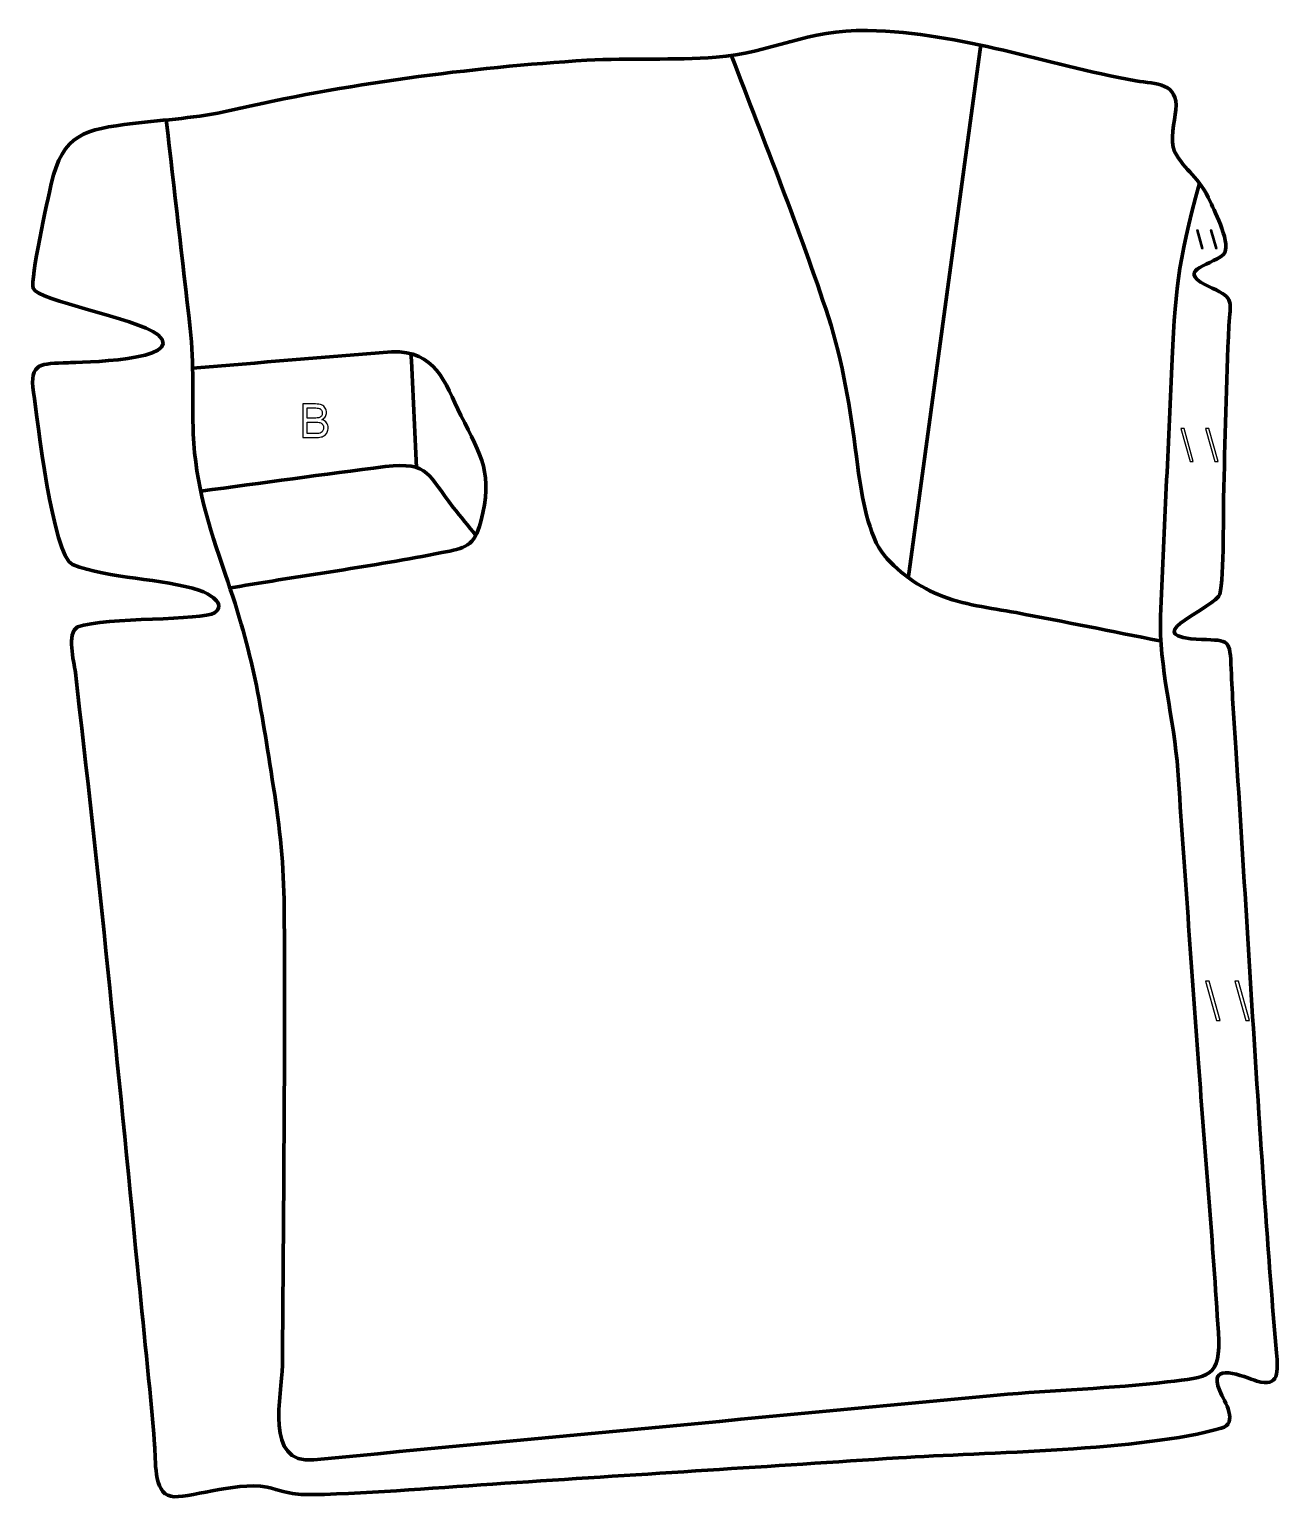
# Model space of a CAD drawing. Header units: millimetres. Extents: x -836 to -159, y 48 to 844.
import ezdxf

# ---------------------------------------------------------------- set-up
doc = ezdxf.new("R2010")
doc.units = ezdxf.units.MM
doc.header["$MEASUREMENT"] = 0
doc.layers.add('layer 2', color=7, linetype='Continuous')
doc.layers.add('layer 3', color=7, linetype='Continuous')

msp = doc.modelspace()

# ---------------------------------------------------------------- linework, layer by layer
at = {"layer": 'layer 2', "color": 142, "lineweight": 158}
msp.add_open_spline([(-320.5503, 836.138), (-320.5503, 836.138), (-359.8787, 546.7438), (-359.8787, 546.7438)], degree=3, dxfattribs=at)
for points, knots in [([(-455.4288, 829.9487), (-437.675, 783.1887), (-418.5537, 736.0371), (-403.0398, 688.5366), (-403.0398, 688.5366), (-395.0559, 664.0914), (-391.1196, 638.5395), (-387.8526, 613.1202), (-387.8526, 613.1202), (-385.9191, 598.0769), (-383.1694, 577.1835), (-375.741, 563.7591), (-375.741, 563.7591), (-368.5436, 552.6892), (-355.5776, 543.3564), (-343.5223, 538.2574), (-343.5223, 538.2574), (-329.7105, 532.632), (-315.8767, 531.2038), (-301.3702, 528.5201), (-301.3702, 528.5201), (-275.4137, 523.6455), (-249.5263, 518.3978), (-223.618, 513.2739)], [0, 0, 0, 0, 0.14285714, 0.14285714, 0.14285714, 0.14285714, 0.28571429, 0.28571429, 0.28571429, 0.28571429, 0.42857143, 0.42857143, 0.42857143, 0.42857143, 0.57142857, 0.57142857, 0.57142857, 0.57142857, 0.71428571, 0.71428571, 0.71428571, 0.71428571, 1, 1, 1, 1]), ([(-202.1632, 761.1362), (-214.2011, 716.1402), (-215.3251, 703.1172), (-217.1881, 657.7709), (-217.1881, 657.7709), (-218.9835, 614.07), (-221.5974, 570.2107), (-223.1804, 526.5541), (-223.1804, 526.5541), (-224.1579, 499.5962), (-215.7622, 470.8836), (-213.814, 443.0228), (-213.814, 443.0228), (-210.2239, 390.2123), (-206.4318, 337.3977), (-202.6189, 284.6023), (-202.6189, 284.6023), (-199.0999, 236.051), (-194.8338, 187.1879), (-191.8567, 138.6524), (-191.8567, 138.6524), (-190.3404, 113.9318), (-197.0247, 114.6009), (-219.6058, 111.9279), (-219.6058, 111.9279), (-249.6811, 108.3678), (-281.2468, 107.5907), (-311.6782, 104.7643), (-311.6782, 104.7643), (-435.003, 93.1389), (-558.3303, 81.5447), (-681.641, 69.7704), (-681.641, 69.7704), (-708.8898, 67.1679), (-698.8596, 104.7822), (-698.6628, 120.9372), (-698.6628, 120.9372), (-698.1257, 203.6403), (-697.1664, 286.3316), (-697.7053, 369.0384), (-697.7053, 369.0384), (-697.8556, 391.2131), (-700.0489, 412.0152), (-703.4805, 433.8876), (-703.4805, 433.8876), (-710.9399, 481.03), (-713.9187, 503.8115), (-729.6995, 549.6023), (-729.6995, 549.6023), (-738.6961, 575.7078), (-745.6045, 597.3511), (-746.9689, 625.2915), (-746.9689, 625.2915), (-747.6981, 644.4029), (-746.4592, 663.1979), (-748.5472, 682.3042), (-748.5472, 682.3042), (-752.887, 720.0195), (-757.2649, 757.7315), (-761.6213, 795.445)], [0, 0, 0, 0, 0.0625, 0.0625, 0.0625, 0.0625, 0.125, 0.125, 0.125, 0.125, 0.1875, 0.1875, 0.1875, 0.1875, 0.25, 0.25, 0.25, 0.25, 0.3125, 0.3125, 0.3125, 0.3125, 0.375, 0.375, 0.375, 0.375, 0.4375, 0.4375, 0.4375, 0.4375, 0.5, 0.5, 0.5, 0.5, 0.5625, 0.5625, 0.5625, 0.5625, 0.625, 0.625, 0.625, 0.625, 0.6875, 0.6875, 0.6875, 0.6875, 0.75, 0.75, 0.75, 0.75, 0.8125, 0.8125, 0.8125, 0.8125, 0.875, 0.875, 0.875, 0.875, 1, 1, 1, 1])]:
    msp.add_open_spline(points, degree=3, knots=knots, dxfattribs=at)
at = {"layer": 'layer 2', "color": 142}
for points, knots in [([(-200.973, 725.6542), (-200.973, 725.6542), (-203.7695, 735.6513), (-203.7695, 735.6513), (-203.7695, 735.6513), (-203.7695, 735.6513), (-202.8193, 735.6513), (-202.8193, 735.6513), (-202.8193, 735.6513), (-202.8193, 735.6513), (-200.0228, 725.6542), (-200.0228, 725.6542), (-200.0228, 725.6542), (-200.0228, 725.6542), (-200.973, 725.6542), (-200.973, 725.6542)], [0, 0, 0, 0, 0.2, 0.2, 0.2, 0.2, 0.4, 0.4, 0.4, 0.4, 0.6, 0.6, 0.6, 0.6, 1, 1, 1, 1]), ([(-193.4662, 725.6542), (-193.4662, 725.6542), (-196.2627, 735.6513), (-196.2627, 735.6513), (-196.2627, 735.6513), (-196.2627, 735.6513), (-195.3125, 735.6513), (-195.3125, 735.6513), (-195.3125, 735.6513), (-195.3125, 735.6513), (-192.516, 725.6542), (-192.516, 725.6542), (-192.516, 725.6542), (-192.516, 725.6542), (-193.4662, 725.6542), (-193.4662, 725.6542)], [0, 0, 0, 0, 0.2, 0.2, 0.2, 0.2, 0.4, 0.4, 0.4, 0.4, 0.6, 0.6, 0.6, 0.6, 1, 1, 1, 1]), ([(-687.6126, 623.3329), (-687.6126, 623.3329), (-687.6126, 641.5193), (-687.6126, 641.5193), (-687.6126, 641.5193), (-687.6126, 641.5193), (-680.7885, 641.5193), (-680.7885, 641.5193), (-680.7885, 641.5193), (-679.3999, 641.5193), (-678.2866, 641.3373), (-677.4441, 640.969), (-677.4441, 640.969), (-676.6059, 640.6007), (-675.9498, 640.0334), (-675.4756, 639.2672), (-675.4756, 639.2672), (-674.9973, 638.5052), (-674.7602, 637.7051), (-674.7602, 636.8669), (-674.7602, 636.8669), (-674.7602, 636.0922), (-674.9719, 635.3598), (-675.391, 634.674), (-675.391, 634.674), (-675.8101, 633.9882), (-676.4451, 633.4336), (-677.296, 633.0103), (-677.296, 633.0103), (-676.1953, 632.6886), (-675.3486, 632.1382), (-674.7602, 631.3593), (-674.7602, 631.3593), (-674.1675, 630.5846), (-673.8712, 629.666), (-673.8712, 628.6076), (-673.8712, 628.6076), (-673.8712, 627.7525), (-674.0532, 626.9609), (-674.4131, 626.2285), (-674.4131, 626.2285), (-674.7729, 625.4961), (-675.2174, 624.9331), (-675.7466, 624.5352), (-675.7466, 624.5352), (-676.2757, 624.1415), (-676.9404, 623.8409), (-677.7362, 623.6377), (-677.7362, 623.6377), (-678.5363, 623.4345), (-679.5142, 623.3329), (-680.6742, 623.3329), (-680.6742, 623.3329), (-680.6742, 623.3329), (-687.6126, 623.3329), (-687.6126, 623.3329)], [0, 0, 0, 0, 0.06666667, 0.06666667, 0.06666667, 0.06666667, 0.13333333, 0.13333333, 0.13333333, 0.13333333, 0.2, 0.2, 0.2, 0.2, 0.26666667, 0.26666667, 0.26666667, 0.26666667, 0.33333333, 0.33333333, 0.33333333, 0.33333333, 0.4, 0.4, 0.4, 0.4, 0.46666667, 0.46666667, 0.46666667, 0.46666667, 0.53333333, 0.53333333, 0.53333333, 0.53333333, 0.6, 0.6, 0.6, 0.6, 0.66666667, 0.66666667, 0.66666667, 0.66666667, 0.73333333, 0.73333333, 0.73333333, 0.73333333, 0.8, 0.8, 0.8, 0.8, 0.86666667, 0.86666667, 0.86666667, 0.86666667, 1, 1, 1, 1]), ([(-685.1996, 633.8739), (-685.1996, 633.8739), (-681.2668, 633.8739), (-681.2668, 633.8739), (-681.2668, 633.8739), (-680.2, 633.8739), (-679.4338, 633.9459), (-678.9724, 634.0856), (-678.9724, 634.0856), (-678.3585, 634.2676), (-677.8971, 634.5724), (-677.5881, 634.9957), (-677.5881, 634.9957), (-677.279, 635.4191), (-677.1224, 635.9482), (-677.1224, 636.5875), (-677.1224, 636.5875), (-677.1224, 637.1928), (-677.2663, 637.7262), (-677.5584, 638.1834), (-677.5584, 638.1834), (-677.8463, 638.6449), (-678.2612, 638.9624), (-678.7988, 639.1317), (-678.7988, 639.1317), (-679.3364, 639.301), (-680.2593, 639.3857), (-681.5632, 639.3857), (-681.5632, 639.3857), (-681.5632, 639.3857), (-685.1996, 639.3857), (-685.1996, 639.3857), (-685.1996, 639.3857), (-685.1996, 639.3857), (-685.1996, 633.8739), (-685.1996, 633.8739)], [0, 0, 0, 0, 0.1, 0.1, 0.1, 0.1, 0.2, 0.2, 0.2, 0.2, 0.3, 0.3, 0.3, 0.3, 0.4, 0.4, 0.4, 0.4, 0.5, 0.5, 0.5, 0.5, 0.6, 0.6, 0.6, 0.6, 0.7, 0.7, 0.7, 0.7, 0.8, 0.8, 0.8, 0.8, 1, 1, 1, 1]), ([(-685.1996, 625.4665), (-685.1996, 625.4665), (-680.6699, 625.4665), (-680.6699, 625.4665), (-680.6699, 625.4665), (-679.891, 625.4665), (-679.3449, 625.4961), (-679.0274, 625.5554), (-679.0274, 625.5554), (-678.4771, 625.6528), (-678.0114, 625.8179), (-677.6389, 626.0507), (-677.6389, 626.0507), (-677.2663, 626.2835), (-676.9615, 626.6222), (-676.7202, 627.0667), (-676.7202, 627.0667), (-676.4789, 627.5112), (-676.3604, 628.0234), (-676.3604, 628.6034), (-676.3604, 628.6034), (-676.3604, 629.285), (-676.534, 629.8734), (-676.8853, 630.3772), (-676.8853, 630.3772), (-677.2325, 630.8809), (-677.7151, 631.2323), (-678.3331, 631.4355), (-678.3331, 631.4355), (-678.947, 631.6387), (-679.836, 631.7403), (-680.9917, 631.7403), (-680.9917, 631.7403), (-680.9917, 631.7403), (-685.1996, 631.7403), (-685.1996, 631.7403), (-685.1996, 631.7403), (-685.1996, 631.7403), (-685.1996, 625.4665), (-685.1996, 625.4665)], [0, 0, 0, 0, 0.09090909, 0.09090909, 0.09090909, 0.09090909, 0.18181818, 0.18181818, 0.18181818, 0.18181818, 0.27272727, 0.27272727, 0.27272727, 0.27272727, 0.36363636, 0.36363636, 0.36363636, 0.36363636, 0.45454545, 0.45454545, 0.45454545, 0.45454545, 0.54545455, 0.54545455, 0.54545455, 0.54545455, 0.63636364, 0.63636364, 0.63636364, 0.63636364, 0.72727273, 0.72727273, 0.72727273, 0.72727273, 0.81818182, 0.81818182, 0.81818182, 0.81818182, 1, 1, 1, 1]), ([(-207.169, 610.3276), (-207.169, 610.3276), (-212.1681, 628.1987), (-212.1681, 628.1987), (-212.1681, 628.1987), (-212.1681, 628.1987), (-210.4695, 628.1987), (-210.4695, 628.1987), (-210.4695, 628.1987), (-210.4695, 628.1987), (-205.4705, 610.3276), (-205.4705, 610.3276), (-205.4705, 610.3276), (-205.4705, 610.3276), (-207.169, 610.3276), (-207.169, 610.3276)], [0, 0, 0, 0, 0.2, 0.2, 0.2, 0.2, 0.4, 0.4, 0.4, 0.4, 0.6, 0.6, 0.6, 0.6, 1, 1, 1, 1]), ([(-193.7496, 610.3276), (-193.7496, 610.3276), (-198.7487, 628.1987), (-198.7487, 628.1987), (-198.7487, 628.1987), (-198.7487, 628.1987), (-197.0501, 628.1987), (-197.0501, 628.1987), (-197.0501, 628.1987), (-197.0501, 628.1987), (-192.0511, 610.3276), (-192.0511, 610.3276), (-192.0511, 610.3276), (-192.0511, 610.3276), (-193.7496, 610.3276), (-193.7496, 610.3276)], [0, 0, 0, 0, 0.2, 0.2, 0.2, 0.2, 0.4, 0.4, 0.4, 0.4, 0.6, 0.6, 0.6, 0.6, 1, 1, 1, 1]), ([(-192.9073, 307.683), (-192.9073, 307.683), (-198.847, 328.9162), (-198.847, 328.9162), (-198.847, 328.9162), (-198.847, 328.9162), (-196.8288, 328.9162), (-196.8288, 328.9162), (-196.8288, 328.9162), (-196.8288, 328.9162), (-190.8892, 307.683), (-190.8892, 307.683), (-190.8892, 307.683), (-190.8892, 307.683), (-192.9073, 307.683), (-192.9073, 307.683)], [0, 0, 0, 0, 0.2, 0.2, 0.2, 0.2, 0.4, 0.4, 0.4, 0.4, 0.6, 0.6, 0.6, 0.6, 1, 1, 1, 1]), ([(-176.9633, 307.683), (-176.9633, 307.683), (-182.9029, 328.9162), (-182.9029, 328.9162), (-182.9029, 328.9162), (-182.9029, 328.9162), (-180.8848, 328.9162), (-180.8848, 328.9162), (-180.8848, 328.9162), (-180.8848, 328.9162), (-174.9452, 307.683), (-174.9452, 307.683), (-174.9452, 307.683), (-174.9452, 307.683), (-176.9633, 307.683), (-176.9633, 307.683)], [0, 0, 0, 0, 0.2, 0.2, 0.2, 0.2, 0.4, 0.4, 0.4, 0.4, 0.6, 0.6, 0.6, 0.6, 1, 1, 1, 1])]:
    msp.add_open_spline(points, degree=3, knots=knots, dxfattribs=at)
at = {"layer": 'layer 2', "color": 140, "lineweight": 158}
for points, knots in [([(-747.323, 660.9335), (-711.4229, 663.828), (-675.4604, 666.9502), (-639.5669, 669.731), (-639.5669, 669.731), (-615.583, 670.4257), (-611.0558, 653.8964), (-601.993, 635.2861), (-601.993, 635.2861), (-590.7634, 612.8306), (-584.5123, 603.7639), (-591.1977, 577.8578), (-591.1977, 577.8578), (-594.7417, 564.1247), (-599.8835, 563.4696), (-612.4409, 560.9984), (-612.4409, 560.9984), (-649.8294, 553.6407), (-687.8763, 548.5499), (-725.4888, 542.1532), (-725.4888, 542.1532), (-725.4888, 542.1532), (-726.9696, 541.9014), (-726.9696, 541.9014)], [0, 0, 0, 0, 0.14285714, 0.14285714, 0.14285714, 0.14285714, 0.28571429, 0.28571429, 0.28571429, 0.28571429, 0.42857143, 0.42857143, 0.42857143, 0.42857143, 0.57142857, 0.57142857, 0.57142857, 0.57142857, 0.71428571, 0.71428571, 0.71428571, 0.71428571, 1, 1, 1, 1]), ([(-742.9378, 594.3139), (-709.6565, 598.668), (-676.344, 603.4515), (-643.0571, 607.618), (-643.0571, 607.618), (-618.6572, 610.3718), (-619.8803, 602.9223), (-606.1493, 585.4903), (-606.1493, 585.4903), (-602.1541, 580.4182), (-597.9464, 575.3881), (-593.8711, 570.3636)], [0, 0, 0, 0, 0.25, 0.25, 0.25, 0.25, 0.5, 0.5, 0.5, 0.5, 1, 1, 1, 1])]:
    msp.add_open_spline(points, degree=3, knots=knots, dxfattribs=at)
msp.add_open_spline([(-629.0513, 668.7044), (-627.9048, 648.4197), (-627.1659, 627.3703), (-626.0194, 607.0856)], degree=3, dxfattribs=at)
at = {"layer": 'layer 3', "color": 22, "lineweight": 158}
msp.add_open_spline([(-182.4221, 455.4066), (-178.1908, 390.6307), (-174.439, 325.8059), (-170.1663, 261.0553), (-170.1663, 261.0553), (-167.2255, 216.4069), (-164.2622, 172.2151), (-160.3674, 127.6208), (-160.3674, 127.6208), (-159.5328, 118.0646), (-158.7051, 108.485), (-170.9554, 112.4413), (-170.9554, 112.4413), (-177.6659, 114.6085), (-198.249, 123.7239), (-191.1121, 107.0378), (-191.1121, 107.0378), (-188.4156, 101.2127), (-180.7827, 89.666), (-190.3593, 86.8865), (-190.3593, 86.8865), (-232.7715, 74.5766), (-318.9757, 73.777), (-365.1355, 70.8064), (-365.1355, 70.8064), (-434.0312, 66.3728), (-502.9269, 61.9385), (-571.8226, 57.5054), (-571.8226, 57.5054), (-606.2922, 55.2784), (-641.4344, 52.2854), (-675.8894, 51.0674), (-675.8894, 51.0674), (-690.4103, 50.5541), (-693.1658, 51.0142), (-706.9869, 55.0358), (-706.9869, 55.0358), (-725.5187, 58.074), (-750.1968, 48.2226), (-759.1333, 50.0079), (-759.1333, 50.0079), (-768.5949, 51.8981), (-767.2671, 70.1808), (-767.8767, 77.8444), (-767.8767, 77.8444), (-770.4176, 109.7839), (-774.0455, 142.3499), (-777.161, 174.2978), (-777.161, 174.2978), (-787.6338, 281.6942), (-798.2437, 388.931), (-810.811, 496.1228), (-810.811, 496.1228), (-811.5725, 502.6175), (-815.6798, 516.9684), (-809.5634, 520.8531), (-809.5634, 520.8531), (-794.1922, 526.1007), (-741.7798, 524.0937), (-735.4168, 528.4606), (-735.4168, 528.4606), (-728.5552, 533.1697), (-738.8731, 539.0754), (-743.3156, 540.5096), (-743.3156, 540.5096), (-763.9995, 547.1872), (-792.7611, 546.8578), (-812.3708, 554.5686), (-812.3708, 554.5686), (-823.1524, 559.3885), (-831.3114, 633.8866), (-833.4857, 647.7335), (-833.4857, 647.7335), (-835.6822, 664.2397), (-829.5648, 663.212), (-814.7556, 663.8602), (-814.7556, 663.8602), (-809.4723, 664.0914), (-749.9992, 664.7096), (-765.9898, 678.9861), (-765.9898, 678.9861), (-778.7573, 688.5146), (-831.0588, 697.2212), (-833.6483, 704.1752), (-833.6483, 704.1752), (-835.3865, 708.8431), (-825.6317, 752.6382), (-823.8343, 760.7559), (-823.8343, 760.7559), (-817.7916, 787.8983), (-805.4597, 790.2532), (-779.7457, 793.3654), (-779.7457, 793.3654), (-762.1859, 795.4907), (-744.4382, 796.3849), (-727.1651, 800.404), (-727.1651, 800.404), (-665.7246, 814.7282), (-596.8317, 823.7894), (-533.8367, 827.6214), (-533.8367, 827.6214), (-510.5878, 828.8654), (-486.8301, 827.6223), (-463.8437, 829.2747), (-463.8437, 829.2747), (-434.2063, 831.6666), (-414.3194, 844.3487), (-381.9263, 843.8248), (-381.9263, 843.8248), (-328.8974, 842.3783), (-287.0589, 825.644), (-236.5306, 816.4409), (-236.5306, 816.4409), (-225.4099, 814.7437), (-213.3539, 815.4979), (-214.9077, 800.7351), (-214.9077, 800.7351), (-215.5997, 794.6049), (-218.1508, 783.8346), (-215.6816, 778.322), (-215.6816, 778.322), (-209.7813, 767.4986), (-202.3684, 764.7903), (-196.1648, 750.8473), (-196.1648, 750.8473), (-193.6998, 745.48), (-184.3844, 727.2788), (-189.0515, 722.4721), (-189.0515, 722.4721), (-197.0892, 715.7547), (-216.9149, 713.9745), (-195.1371, 704.267), (-195.1371, 704.267), (-182.8684, 698.6284), (-185.4714, 697.0765), (-186.1437, 683.864), (-186.1437, 683.864), (-187.713, 653.0201), (-188.2325, 621.352), (-189.0745, 590.4038), (-189.0745, 590.4038), (-189.1874, 582.6789), (-188.8635, 541.1363), (-191.5632, 537.465), (-191.5632, 537.465), (-199.6242, 528.2404), (-235.6131, 515.3524), (-201.0047, 514.0165), (-201.0047, 514.0165), (-185.7687, 513.4283), (-185.583, 514.0573), (-184.9273, 497.9713), (-184.9273, 497.9713), (-184.3471, 483.741), (-183.3493, 469.6139), (-182.4221, 455.4066)], degree=3, knots=[0, 0, 0, 0, 0.025, 0.025, 0.025, 0.025, 0.05, 0.05, 0.05, 0.05, 0.075, 0.075, 0.075, 0.075, 0.1, 0.1, 0.1, 0.1, 0.125, 0.125, 0.125, 0.125, 0.15, 0.15, 0.15, 0.15, 0.175, 0.175, 0.175, 0.175, 0.2, 0.2, 0.2, 0.2, 0.225, 0.225, 0.225, 0.225, 0.25, 0.25, 0.25, 0.25, 0.275, 0.275, 0.275, 0.275, 0.3, 0.3, 0.3, 0.3, 0.325, 0.325, 0.325, 0.325, 0.35, 0.35, 0.35, 0.35, 0.375, 0.375, 0.375, 0.375, 0.4, 0.4, 0.4, 0.4, 0.425, 0.425, 0.425, 0.425, 0.45, 0.45, 0.45, 0.45, 0.475, 0.475, 0.475, 0.475, 0.5, 0.5, 0.5, 0.5, 0.525, 0.525, 0.525, 0.525, 0.55, 0.55, 0.55, 0.55, 0.575, 0.575, 0.575, 0.575, 0.6, 0.6, 0.6, 0.6, 0.625, 0.625, 0.625, 0.625, 0.65, 0.65, 0.65, 0.65, 0.675, 0.675, 0.675, 0.675, 0.7, 0.7, 0.7, 0.7, 0.725, 0.725, 0.725, 0.725, 0.75, 0.75, 0.75, 0.75, 0.775, 0.775, 0.775, 0.775, 0.8, 0.8, 0.8, 0.8, 0.825, 0.825, 0.825, 0.825, 0.85, 0.85, 0.85, 0.85, 0.875, 0.875, 0.875, 0.875, 0.9, 0.9, 0.9, 0.9, 0.925, 0.925, 0.925, 0.925, 0.95, 0.95, 0.95, 0.95, 1, 1, 1, 1], dxfattribs=at)

doc.saveas('drawing.dxf')
